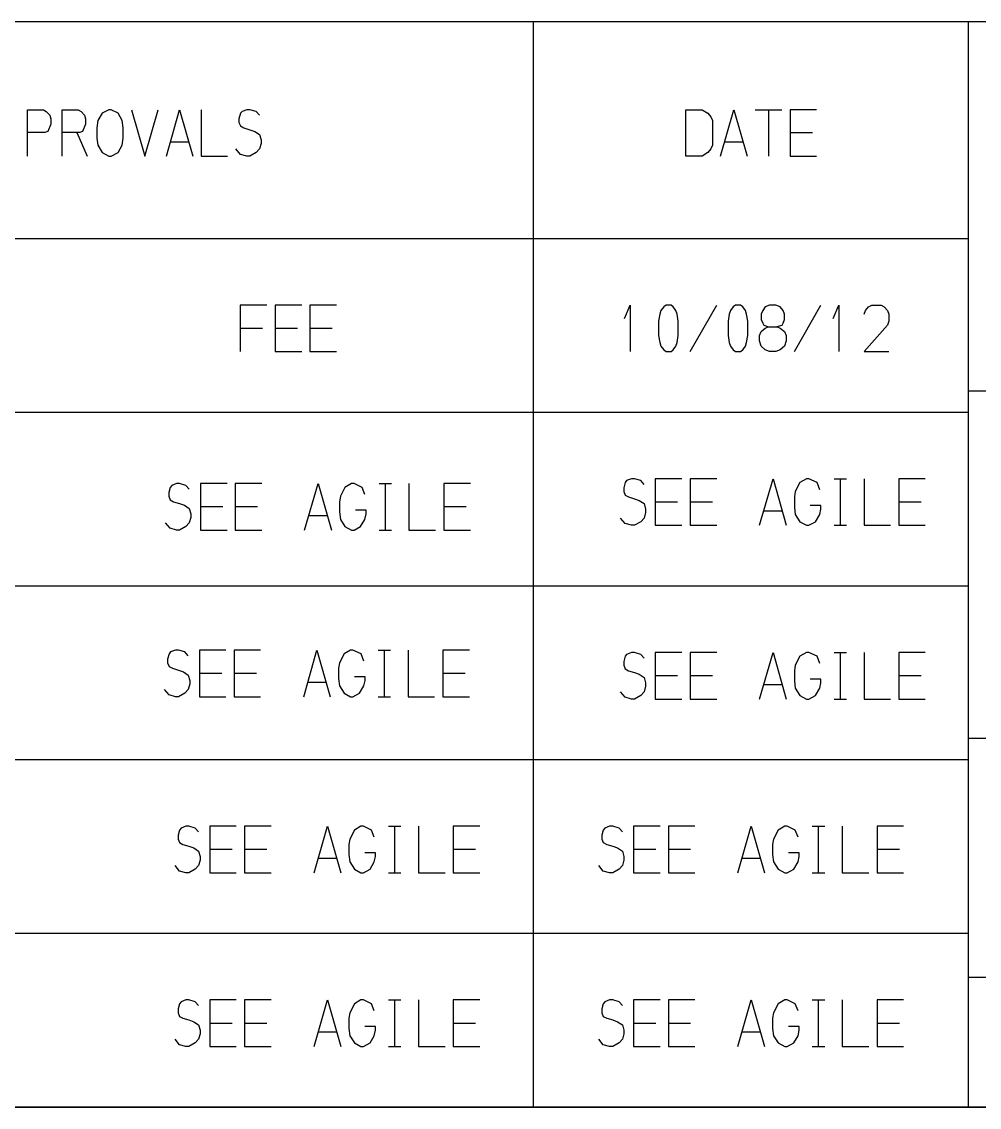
# Model space of a CAD drawing. Extents: x 0 to 1189, y 35 to 806.
# Drawn here: x 745.6 to 866.8, y 61.6 to 199.1 of the extents above; entities that cross this region are included whole.
import ezdxf

# ---------------------------------------------------------------- set-up
doc = ezdxf.new("R2010")
doc.units = 0
doc.layers.add('1', color=1, linetype='CONTINUOUS')

msp = doc.modelspace()

# ---------------------------------------------------------------- linework, layer by layer
at = {"layer": '1'}
for p, q in [((1162.45, 199.13), (502.35, 199.13)), ((810.4, 61.63), (810.4, 199.13)), ((865.43, 61.63), (865.43, 199.13)), ((746.32, 182.1), (746.32, 187.98)), ((746.32, 187.98), (748.37, 187.98)), ((748.37, 187.98), (748.72, 187.75)), ((748.72, 187.75), (749.15, 187.3)), ((749.15, 187.3), (749.3, 186.83)), ((750.72, 182.1), (750.72, 187.98)), ((750.72, 187.98), (752.77, 187.98)), ((752.77, 187.98), (753.12, 187.75)), ((753.12, 187.75), (753.55, 187.3)), ((753.55, 187.3), (753.7, 186.83)), ((755.8, 187.53), (755.25, 186.6)), ((756.65, 187.98), (755.8, 187.53)), ((756.95, 187.98), (756.65, 187.98)), ((757.8, 187.53), (756.95, 187.98)), ((758.32, 186.6), (757.8, 187.53)), ((759.52, 187.98), (761.2, 182.1)), ((761.2, 182.1), (762.87, 187.98)), ((763.92, 182.1), (765.6, 187.98)), ((765.6, 187.98), (767.27, 182.1)), ((768.32, 187.98), (768.32, 182.1)), ((773.3, 187.53), (773.1, 186.83)), ((773.5, 187.75), (773.3, 187.53)), ((774.1, 187.98), (773.5, 187.75)), ((774.47, 187.98), (774.1, 187.98)), ((775.27, 187.75), (774.47, 187.98)), ((775.7, 187.3), (775.27, 187.75)), ((829.65, 182.1), (829.65, 187.98)), ((829.65, 187.98), (831.72, 187.98)), ((831.72, 187.98), (832.47, 187.53)), ((832.47, 187.53), (832.82, 187.08)), ((832.82, 187.08), (833.02, 186.6)), ((834.05, 182.1), (835.75, 187.98)), ((835.75, 187.98), (837.42, 182.1)), ((838.45, 187.98), (841.82, 187.98)), ((840.15, 182.1), (840.15, 187.98)), ((846.22, 187.98), (842.85, 187.98)), ((842.85, 187.98), (842.85, 182.1)), ((749.3, 186.15), (748.92, 185.23)), ((749.3, 186.83), (749.3, 186.15)), ((753.7, 186.15), (753.32, 185.23)), ((753.7, 186.83), (753.7, 186.15)), ((755.25, 186.6), (755.12, 185.68)), ((755.12, 185.68), (755.12, 184.4)), ((758.47, 185.68), (758.32, 186.6)), ((758.47, 184.4), (758.47, 185.68)), ((773.1, 186.83), (773.1, 186.38)), ((773.1, 186.38), (773.3, 185.93)), ((773.3, 185.93), (773.72, 185.68)), ((773.72, 185.68), (774.47, 185.45)), ((833.02, 186.6), (833.02, 183.48)), ((748.55, 185.08), (746.32, 185.08)), ((748.92, 185.23), (748.55, 185.08)), ((752.95, 185.08), (750.72, 185.08)), ((752.6, 185.08), (753.9, 182.1)), ((753.32, 185.23), (752.95, 185.08)), ((755.12, 184.4), (755.25, 183.48)), ((758.32, 183.48), (758.47, 184.4)), ((774.47, 185.45), (775.1, 185.23)), ((775.1, 185.23), (775.7, 184.85)), ((775.7, 184.85), (775.9, 184.15)), ((842.85, 185.08), (845.7, 185.08)), ((755.25, 183.48), (755.8, 182.55)), ((757.8, 182.55), (758.32, 183.48)), ((764.42, 183.93), (766.8, 183.93)), ((773.3, 182.33), (772.72, 183.03)), ((775.7, 183.03), (775.27, 182.55)), ((775.9, 183.7), (775.7, 183.03)), ((775.9, 184.15), (775.9, 183.7)), ((832.82, 183.03), (832.47, 182.55)), ((833.02, 183.48), (832.82, 183.03)), ((834.55, 183.93), (836.92, 183.93)), ((755.8, 182.55), (756.65, 182.1)), ((756.65, 182.1), (756.95, 182.1)), ((756.95, 182.1), (757.8, 182.55)), ((768.32, 182.1), (771.67, 182.1)), ((774.1, 182.1), (773.3, 182.33)), ((774.47, 182.1), (774.1, 182.1)), ((775.27, 182.55), (774.47, 182.1)), ((831.72, 182.1), (829.65, 182.1)), ((832.47, 182.55), (831.72, 182.1)), ((842.85, 182.1), (846.22, 182.1)), ((865.43, 171.63), (707.28, 171.63)), ((776.65, 163.23), (773.27, 163.23)), ((773.27, 163.23), (773.27, 157.35)), ((781.05, 163.23), (777.67, 163.23)), ((777.67, 163.23), (777.67, 157.35)), ((785.45, 163.23), (782.07, 163.23)), ((782.07, 163.23), (782.07, 157.35)), ((821.9, 161.55), (822.62, 163.23)), ((822.62, 163.23), (822.62, 157.35)), ((826.52, 162.55), (826.37, 162.08)), ((826.87, 163), (826.52, 162.55)), ((827.17, 163.23), (826.87, 163)), ((827.8, 163.23), (827.17, 163.23)), ((828.07, 163), (827.8, 163.23)), ((828.4, 162.55), (828.07, 163)), ((828.55, 162.08), (828.4, 162.55)), ((830.2, 157.35), (833.57, 163.23)), ((835.32, 162.55), (835.17, 162.08)), ((835.67, 163), (835.32, 162.55)), ((835.97, 163.23), (835.67, 163)), ((836.6, 163.23), (835.97, 163.23)), ((836.87, 163), (836.6, 163.23)), ((837.2, 162.55), (836.87, 163)), ((837.35, 162.08), (837.2, 162.55)), ((839.4, 162.55), (839.2, 162.08)), ((839.72, 163), (839.4, 162.55)), ((840.27, 163.23), (839.72, 163)), ((841.07, 163.23), (840.27, 163.23)), ((841.6, 163), (841.07, 163.23)), ((842, 162.55), (841.6, 163)), ((842.17, 162.08), (842, 162.55)), ((843.4, 157.35), (846.77, 163.23)), ((848.3, 161.55), (849.02, 163.23)), ((849.02, 163.23), (849.02, 157.35)), ((852.22, 162.08), (852.4, 162.55)), ((852.4, 162.55), (852.77, 163)), ((852.77, 163), (853.2, 163.23)), ((853.2, 163.23), (854.4, 163.23)), ((854.4, 163.23), (854.77, 163)), ((854.77, 163), (855.2, 162.55)), ((855.2, 162.55), (855.37, 162.08)), ((826.37, 162.08), (826.22, 161.18)), ((826.22, 161.18), (826.22, 159.4)), ((828.7, 161.18), (828.55, 162.08)), ((828.7, 159.4), (828.7, 161.18)), ((835.17, 162.08), (835.02, 161.18)), ((835.02, 161.18), (835.02, 159.4)), ((837.52, 161.18), (837.35, 162.08)), ((837.52, 159.4), (837.52, 161.18)), ((839.2, 162.08), (839.2, 161.4)), ((839.2, 161.4), (839.4, 160.93)), ((839.4, 160.93), (839.55, 160.7)), ((841.85, 160.7), (842, 160.93)), ((842, 160.93), (842.17, 161.4)), ((842.17, 161.4), (842.17, 162.08)), ((855.37, 161.18), (855.2, 160.7)), ((855.37, 162.08), (855.37, 161.18)), ((773.27, 160.33), (776.1, 160.33)), ((777.67, 160.33), (780.5, 160.33)), ((782.07, 160.33), (784.9, 160.33)), ((839, 159.4), (839.2, 159.88)), ((839.2, 159.88), (839.72, 160.33)), ((839.55, 160.7), (840.12, 160.48)), ((839.72, 160.33), (840.12, 160.48)), ((840.12, 160.48), (841.22, 160.48)), ((841.07, 160.48), (841.85, 160.7)), ((841.22, 160.48), (841.6, 160.33)), ((841.6, 160.33), (842.17, 159.88)), ((842.17, 159.88), (842.37, 159.4)), ((855.2, 160.7), (852.22, 157.35)), ((826.22, 159.4), (826.37, 158.5)), ((826.37, 158.5), (826.52, 158.03)), ((828.4, 158.03), (828.55, 158.5)), ((828.55, 158.5), (828.7, 159.4)), ((835.02, 159.4), (835.17, 158.5)), ((835.17, 158.5), (835.32, 158.03)), ((837.2, 158.03), (837.35, 158.5)), ((837.35, 158.5), (837.52, 159.4)), ((839, 158.73), (839, 159.4)), ((839.2, 158.03), (839, 158.73)), ((842.37, 158.73), (842.17, 158.03)), ((842.37, 159.4), (842.37, 158.73)), ((777.67, 157.35), (781.05, 157.35)), ((782.07, 157.35), (785.45, 157.35)), ((826.52, 158.03), (826.87, 157.58)), ((826.87, 157.58), (827.17, 157.35)), ((827.17, 157.35), (827.8, 157.35)), ((827.8, 157.35), (828.07, 157.58)), ((828.07, 157.58), (828.4, 158.03)), ((835.32, 158.03), (835.67, 157.58)), ((835.67, 157.58), (835.97, 157.35)), ((835.97, 157.35), (836.6, 157.35)), ((836.6, 157.35), (836.87, 157.58)), ((836.87, 157.58), (837.2, 158.03)), ((839.72, 157.58), (839.2, 158.03)), ((840.27, 157.35), (839.72, 157.58)), ((841.07, 157.35), (840.27, 157.35)), ((841.6, 157.58), (841.07, 157.35)), ((842.17, 158.03), (841.6, 157.58)), ((852.22, 157.35), (855.37, 157.35)), ((865.43, 152.38), (1162.45, 152.38)), ((865.43, 149.63), (707.28, 149.63)), ((764.6, 140.4), (764.4, 140.15)), ((765.2, 140.63), (764.6, 140.4)), ((765.6, 140.63), (765.2, 140.63)), ((766.4, 140.4), (765.6, 140.63)), ((766.8, 139.93), (766.4, 140.4)), ((771.6, 140.63), (768.22, 140.63)), ((768.22, 140.63), (768.22, 134.73)), ((776, 140.63), (772.62, 140.63)), ((772.62, 140.63), (772.62, 134.73)), ((781.42, 134.73), (783.12, 140.63)), ((783.12, 140.63), (784.8, 134.73)), ((787.35, 140.63), (786.52, 140.15)), ((787.67, 140.63), (787.35, 140.63)), ((788.7, 140.15), (787.67, 140.63)), ((790.85, 140.63), (792.4, 140.63)), ((791.65, 134.73), (791.65, 140.63)), ((794.62, 140.63), (794.62, 134.73)), ((802.4, 140.63), (799.02, 140.63)), ((799.02, 140.63), (799.02, 134.73)), ((821.97, 140.78), (821.8, 140.08)), ((822.17, 141), (821.97, 140.78)), ((822.77, 141.23), (822.17, 141)), ((823.17, 141.23), (822.77, 141.23)), ((823.97, 141), (823.17, 141.23)), ((824.4, 140.53), (823.97, 141)), ((829.17, 141.23), (825.8, 141.23)), ((825.8, 141.23), (825.8, 135.35)), ((833.57, 141.23), (830.2, 141.23)), ((830.2, 141.23), (830.2, 135.35)), ((839, 135.35), (840.7, 141.23)), ((840.7, 141.23), (842.37, 135.35)), ((844.1, 140.78), (843.52, 139.63)), ((844.95, 141.23), (844.1, 140.78)), ((845.25, 141.23), (844.95, 141.23)), ((846.27, 140.78), (845.25, 141.23)), ((846.62, 139.85), (846.27, 140.78)), ((848.42, 141.23), (850, 141.23)), ((849.22, 135.35), (849.22, 141.23)), ((852.22, 141.23), (852.22, 135.35)), ((859.97, 141.23), (856.62, 141.23)), ((856.62, 141.23), (856.62, 135.35)), ((764.4, 140.15), (764.22, 139.48)), ((764.22, 139.48), (764.22, 139.03)), ((764.22, 139.03), (764.4, 138.55)), ((785.95, 139.03), (785.82, 138.33)), ((786.52, 140.15), (785.95, 139.03)), ((789.05, 139.25), (788.7, 140.15)), ((821.8, 140.08), (821.8, 139.63)), ((821.8, 139.63), (821.97, 139.15)), ((821.97, 139.15), (822.4, 138.93)), ((822.4, 138.93), (823.17, 138.7)), ((843.52, 139.63), (843.4, 138.93)), ((843.4, 138.93), (843.4, 137.63)), ((764.4, 138.55), (764.82, 138.33)), ((764.82, 138.33), (765.6, 138.1)), ((765.6, 138.1), (766.2, 137.88)), ((766.2, 137.88), (766.8, 137.48)), ((768.22, 137.73), (771.05, 137.73)), ((772.62, 137.73), (775.45, 137.73)), ((785.82, 138.33), (785.82, 137.03)), ((799.02, 137.73), (801.87, 137.73)), ((823.17, 138.7), (823.77, 138.48)), ((823.77, 138.48), (824.4, 138.1)), ((824.4, 138.1), (824.57, 137.4)), ((825.8, 138.33), (828.62, 138.33)), ((830.2, 138.33), (833.02, 138.33)), ((843.4, 137.63), (843.52, 136.73)), ((846.77, 137.85), (845.42, 137.85)), ((846.77, 137.4), (846.77, 137.85)), ((856.62, 138.33), (859.45, 138.33)), ((766.8, 137.48), (767, 136.8)), ((767, 136.35), (766.8, 135.65)), ((767, 136.8), (767, 136.35)), ((781.92, 136.58), (784.3, 136.58)), ((785.82, 137.03), (785.95, 136.1)), ((789.2, 137.25), (787.85, 137.25)), ((789.05, 136.1), (789.2, 136.8)), ((789.2, 136.8), (789.2, 137.25)), ((821.97, 135.58), (821.4, 136.25)), ((824.4, 136.25), (823.97, 135.8)), ((824.57, 136.95), (824.4, 136.25)), ((824.57, 137.4), (824.57, 136.95)), ((839.5, 137.18), (841.87, 137.18)), ((843.52, 136.73), (844.1, 135.8)), ((846.07, 135.8), (846.62, 136.73)), ((846.62, 136.73), (846.77, 137.4)), ((764.4, 134.98), (763.82, 135.65)), ((765.2, 134.73), (764.4, 134.98)), ((766.4, 135.2), (765.6, 134.73)), ((766.8, 135.65), (766.4, 135.2)), ((785.95, 136.1), (786.52, 135.2)), ((786.52, 135.2), (787.35, 134.73)), ((787.67, 134.73), (788.5, 135.2)), ((788.5, 135.2), (789.05, 136.1)), ((822.77, 135.35), (821.97, 135.58)), ((823.17, 135.35), (822.77, 135.35)), ((823.97, 135.8), (823.17, 135.35)), ((825.8, 135.35), (829.17, 135.35)), ((830.2, 135.35), (833.57, 135.35)), ((844.1, 135.8), (844.95, 135.35)), ((844.95, 135.35), (845.25, 135.35)), ((845.25, 135.35), (846.07, 135.8)), ((848.42, 135.35), (850, 135.35)), ((852.22, 135.35), (855.57, 135.35)), ((856.62, 135.35), (859.97, 135.35)), ((765.6, 134.73), (765.2, 134.73)), ((768.22, 134.73), (771.6, 134.73)), ((772.62, 134.73), (776, 134.73)), ((787.35, 134.73), (787.67, 134.73)), ((790.85, 134.73), (792.4, 134.73)), ((794.62, 134.73), (798, 134.73)), ((799.02, 134.73), (802.4, 134.73)), ((865.43, 127.63), (707.28, 127.63)), ((764.27, 119.05), (764.07, 118.38)), ((764.07, 118.38), (764.07, 117.93)), ((764.45, 119.3), (764.27, 119.05)), ((765.07, 119.53), (764.45, 119.3)), ((765.45, 119.53), (765.07, 119.53)), ((766.25, 119.3), (765.45, 119.53)), ((766.67, 118.83), (766.25, 119.3)), ((771.45, 119.53), (768.1, 119.53)), ((768.1, 119.53), (768.1, 113.63)), ((775.85, 119.53), (772.5, 119.53)), ((772.5, 119.53), (772.5, 113.63)), ((781.3, 113.63), (782.97, 119.53)), ((782.97, 119.53), (784.65, 113.63)), ((786.4, 119.05), (785.82, 117.93)), ((787.22, 119.53), (786.4, 119.05)), ((787.52, 119.53), (787.22, 119.53)), ((788.57, 119.05), (787.52, 119.53)), ((788.9, 118.15), (788.57, 119.05)), ((790.72, 119.53), (792.27, 119.53)), ((791.52, 113.63), (791.52, 119.53)), ((794.5, 119.53), (794.5, 113.63)), ((802.27, 119.53), (798.9, 119.53)), ((798.9, 119.53), (798.9, 113.63)), ((821.97, 118.75), (821.8, 118.08)), ((822.17, 119), (821.97, 118.75)), ((822.77, 119.23), (822.17, 119)), ((823.17, 119.23), (822.77, 119.23)), ((823.97, 119), (823.17, 119.23)), ((824.4, 118.53), (823.97, 119)), ((829.17, 119.23), (825.8, 119.23)), ((825.8, 119.23), (825.8, 113.33)), ((833.57, 119.23), (830.2, 119.23)), ((830.2, 119.23), (830.2, 113.33)), ((839, 113.33), (840.7, 119.23)), ((840.7, 119.23), (842.37, 113.33)), ((844.1, 118.75), (843.52, 117.63)), ((844.95, 119.23), (844.1, 118.75)), ((845.25, 119.23), (844.95, 119.23)), ((846.27, 118.75), (845.25, 119.23)), ((846.62, 117.85), (846.27, 118.75)), ((848.42, 119.23), (850, 119.23)), ((849.22, 113.33), (849.22, 119.23)), ((852.22, 119.23), (852.22, 113.33)), ((859.97, 119.23), (856.62, 119.23)), ((856.62, 119.23), (856.62, 113.33)), ((764.07, 117.93), (764.27, 117.45)), ((764.27, 117.45), (764.7, 117.23)), ((764.7, 117.23), (765.45, 117)), ((765.45, 117), (766.07, 116.78)), ((785.82, 117.93), (785.7, 117.23)), ((785.7, 117.23), (785.7, 115.93)), ((821.8, 118.08), (821.8, 117.63)), ((821.8, 117.63), (821.97, 117.15)), ((821.97, 117.15), (822.4, 116.93)), ((822.4, 116.93), (823.17, 116.7)), ((843.52, 117.63), (843.4, 116.93)), ((843.4, 116.93), (843.4, 115.63)), ((766.07, 116.78), (766.67, 116.38)), ((766.67, 116.38), (766.87, 115.7)), ((766.87, 115.7), (766.87, 115.25)), ((768.1, 116.63), (770.92, 116.63)), ((772.5, 116.63), (775.32, 116.63)), ((785.7, 115.93), (785.82, 115)), ((789.07, 116.15), (787.72, 116.15)), ((788.9, 115), (789.07, 115.7)), ((789.07, 115.7), (789.07, 116.15)), ((798.9, 116.63), (801.72, 116.63)), ((823.17, 116.7), (823.77, 116.48)), ((823.77, 116.48), (824.4, 116.08)), ((824.4, 116.08), (824.57, 115.4)), ((825.8, 116.33), (828.62, 116.33)), ((830.2, 116.33), (833.02, 116.33)), ((843.4, 115.63), (843.52, 114.7)), ((846.77, 115.85), (845.42, 115.85)), ((846.77, 115.4), (846.77, 115.85)), ((856.62, 116.33), (859.45, 116.33)), ((764.27, 113.88), (763.7, 114.55)), ((766.67, 114.55), (766.25, 114.1)), ((766.87, 115.25), (766.67, 114.55)), ((781.8, 115.48), (784.17, 115.48)), ((785.82, 115), (786.4, 114.1)), ((788.37, 114.1), (788.9, 115)), ((821.97, 113.58), (821.4, 114.25)), ((824.4, 114.25), (823.97, 113.8)), ((824.57, 114.95), (824.4, 114.25)), ((824.57, 115.4), (824.57, 114.95)), ((839.5, 115.18), (841.87, 115.18)), ((843.52, 114.7), (844.1, 113.8)), ((846.07, 113.8), (846.62, 114.7)), ((846.62, 114.7), (846.77, 115.4)), ((765.07, 113.63), (764.27, 113.88)), ((765.45, 113.63), (765.07, 113.63)), ((766.25, 114.1), (765.45, 113.63)), ((768.1, 113.63), (771.45, 113.63)), ((772.5, 113.63), (775.85, 113.63)), ((786.4, 114.1), (787.22, 113.63)), ((787.22, 113.63), (787.52, 113.63)), ((787.52, 113.63), (788.37, 114.1)), ((790.72, 113.63), (792.27, 113.63)), ((794.5, 113.63), (797.87, 113.63)), ((798.9, 113.63), (802.27, 113.63)), ((822.77, 113.33), (821.97, 113.58)), ((823.17, 113.33), (822.77, 113.33)), ((823.97, 113.8), (823.17, 113.33)), ((825.8, 113.33), (829.17, 113.33)), ((830.2, 113.33), (833.57, 113.33)), ((844.1, 113.8), (844.95, 113.33)), ((844.95, 113.33), (845.25, 113.33)), ((845.25, 113.33), (846.07, 113.8)), ((848.42, 113.33), (850, 113.33)), ((852.22, 113.33), (855.57, 113.33)), ((856.62, 113.33), (859.97, 113.33)), ((865.43, 108.38), (1162.45, 108.38)), ((865.43, 105.63), (707.28, 105.63)), ((765.6, 96.75), (765.4, 96.08)), ((765.8, 96.98), (765.6, 96.75)), ((766.4, 97.23), (765.8, 96.98)), ((766.77, 97.23), (766.4, 97.23)), ((767.57, 96.98), (766.77, 97.23)), ((768, 96.53), (767.57, 96.98)), ((772.77, 97.23), (769.42, 97.23)), ((769.42, 97.23), (769.42, 91.33)), ((777.2, 97.23), (773.82, 97.23)), ((773.82, 97.23), (773.82, 91.33)), ((782.62, 91.33), (784.3, 97.23)), ((784.3, 97.23), (786, 91.33)), ((787.72, 96.75), (787.15, 95.6)), ((788.55, 97.23), (787.72, 96.75)), ((788.85, 97.23), (788.55, 97.23)), ((789.9, 96.75), (788.85, 97.23)), ((790.22, 95.85), (789.9, 96.75)), ((792.05, 97.23), (793.6, 97.23)), ((792.85, 91.33), (792.85, 97.23)), ((795.82, 97.23), (795.82, 91.33)), ((803.6, 97.23), (800.22, 97.23)), ((800.22, 97.23), (800.22, 91.33)), ((819.22, 96.75), (819.05, 96.08)), ((819.42, 96.98), (819.22, 96.75)), ((820.02, 97.23), (819.42, 96.98)), ((820.42, 97.23), (820.02, 97.23)), ((821.22, 96.98), (820.42, 97.23)), ((821.65, 96.53), (821.22, 96.98)), ((826.42, 97.23), (823.05, 97.23)), ((823.05, 97.23), (823.05, 91.33)), ((830.82, 97.23), (827.45, 97.23)), ((827.45, 97.23), (827.45, 91.33)), ((836.25, 91.33), (837.95, 97.23)), ((837.95, 97.23), (839.62, 91.33)), ((841.35, 96.75), (840.77, 95.6)), ((842.2, 97.23), (841.35, 96.75)), ((842.5, 97.23), (842.2, 97.23)), ((843.52, 96.75), (842.5, 97.23)), ((843.87, 95.85), (843.52, 96.75)), ((845.67, 97.23), (847.25, 97.23)), ((846.47, 91.33), (846.47, 97.23)), ((849.47, 97.23), (849.47, 91.33)), ((857.22, 97.23), (853.87, 97.23)), ((853.87, 97.23), (853.87, 91.33)), ((765.4, 96.08), (765.4, 95.6)), ((765.4, 95.6), (765.6, 95.15)), ((765.6, 95.15), (766.02, 94.93)), ((766.02, 94.93), (766.77, 94.7)), ((787.15, 95.6), (787.02, 94.93)), ((787.02, 94.93), (787.02, 93.63)), ((819.05, 96.08), (819.05, 95.6)), ((819.05, 95.6), (819.22, 95.15)), ((819.22, 95.15), (819.65, 94.93)), ((819.65, 94.93), (820.42, 94.7)), ((840.77, 95.6), (840.65, 94.93)), ((840.65, 94.93), (840.65, 93.63)), ((766.77, 94.7), (767.4, 94.48)), ((767.4, 94.48), (768, 94.08)), ((768, 94.08), (768.2, 93.4)), ((769.42, 94.33), (772.25, 94.33)), ((773.82, 94.33), (776.65, 94.33)), ((787.02, 93.63), (787.15, 92.7)), ((790.4, 93.85), (789.05, 93.85)), ((790.4, 93.4), (790.4, 93.85)), ((800.22, 94.33), (803.05, 94.33)), ((820.42, 94.7), (821.02, 94.48)), ((821.02, 94.48), (821.65, 94.08)), ((821.65, 94.08), (821.82, 93.4)), ((823.05, 94.33), (825.87, 94.33)), ((827.45, 94.33), (830.27, 94.33)), ((840.65, 93.63), (840.77, 92.7)), ((844.02, 93.85), (842.67, 93.85)), ((844.02, 93.4), (844.02, 93.85)), ((853.87, 94.33), (856.7, 94.33)), ((765.6, 91.55), (765.02, 92.25)), ((768, 92.25), (767.57, 91.8)), ((768.2, 92.95), (768, 92.25)), ((768.2, 93.4), (768.2, 92.95)), ((783.12, 93.18), (785.5, 93.18)), ((787.15, 92.7), (787.72, 91.8)), ((789.7, 91.8), (790.22, 92.7)), ((790.22, 92.7), (790.4, 93.4)), ((819.22, 91.55), (818.65, 92.25)), ((821.65, 92.25), (821.22, 91.8)), ((821.82, 92.95), (821.65, 92.25)), ((821.82, 93.4), (821.82, 92.95)), ((836.75, 93.18), (839.12, 93.18)), ((840.77, 92.7), (841.35, 91.8)), ((843.32, 91.8), (843.87, 92.7)), ((843.87, 92.7), (844.02, 93.4)), ((766.4, 91.33), (765.6, 91.55)), ((766.77, 91.33), (766.4, 91.33)), ((767.57, 91.8), (766.77, 91.33)), ((769.42, 91.33), (772.77, 91.33)), ((773.82, 91.33), (777.2, 91.33)), ((787.72, 91.8), (788.55, 91.33)), ((788.55, 91.33), (788.85, 91.33)), ((788.85, 91.33), (789.7, 91.8)), ((792.05, 91.33), (793.6, 91.33)), ((795.82, 91.33), (799.2, 91.33)), ((800.22, 91.33), (803.6, 91.33)), ((820.02, 91.33), (819.22, 91.55)), ((820.42, 91.33), (820.02, 91.33)), ((821.22, 91.8), (820.42, 91.33)), ((823.05, 91.33), (826.42, 91.33)), ((827.45, 91.33), (830.82, 91.33)), ((841.35, 91.8), (842.2, 91.33)), ((842.2, 91.33), (842.5, 91.33)), ((842.5, 91.33), (843.32, 91.8)), ((845.67, 91.33), (847.25, 91.33)), ((849.47, 91.33), (852.82, 91.33)), ((853.87, 91.33), (857.22, 91.33)), ((865.43, 83.63), (707.28, 83.63)), ((865.43, 78.13), (1162.45, 78.13)), ((765.6, 74.75), (765.4, 74.08)), ((765.8, 74.98), (765.6, 74.75)), ((766.4, 75.23), (765.8, 74.98)), ((766.77, 75.23), (766.4, 75.23)), ((767.57, 74.98), (766.77, 75.23)), ((768, 74.53), (767.57, 74.98)), ((772.77, 75.23), (769.42, 75.23)), ((769.42, 75.23), (769.42, 69.33)), ((777.2, 75.23), (773.82, 75.23)), ((773.82, 75.23), (773.82, 69.33)), ((782.62, 69.33), (784.3, 75.23)), ((784.3, 75.23), (786, 69.33)), ((787.72, 74.75), (787.15, 73.6)), ((788.55, 75.23), (787.72, 74.75)), ((788.85, 75.23), (788.55, 75.23)), ((789.9, 74.75), (788.85, 75.23)), ((790.22, 73.85), (789.9, 74.75)), ((792.05, 75.23), (793.6, 75.23)), ((792.85, 69.33), (792.85, 75.23)), ((795.82, 75.23), (795.82, 69.33)), ((803.6, 75.23), (800.22, 75.23)), ((800.22, 75.23), (800.22, 69.33)), ((819.22, 74.75), (819.05, 74.08)), ((819.42, 74.98), (819.22, 74.75)), ((820.02, 75.23), (819.42, 74.98)), ((820.42, 75.23), (820.02, 75.23)), ((821.22, 74.98), (820.42, 75.23)), ((821.65, 74.53), (821.22, 74.98)), ((826.42, 75.23), (823.05, 75.23)), ((823.05, 75.23), (823.05, 69.33)), ((830.82, 75.23), (827.45, 75.23)), ((827.45, 75.23), (827.45, 69.33)), ((836.25, 69.33), (837.95, 75.23)), ((837.95, 75.23), (839.62, 69.33)), ((841.35, 74.75), (840.77, 73.6)), ((842.2, 75.23), (841.35, 74.75)), ((842.5, 75.23), (842.2, 75.23)), ((843.52, 74.75), (842.5, 75.23)), ((843.87, 73.85), (843.52, 74.75)), ((845.67, 75.23), (847.25, 75.23)), ((846.47, 69.33), (846.47, 75.23)), ((849.47, 75.23), (849.47, 69.33)), ((857.22, 75.23), (853.87, 75.23)), ((853.87, 75.23), (853.87, 69.33)), ((765.4, 74.08), (765.4, 73.6)), ((765.4, 73.6), (765.6, 73.15)), ((765.6, 73.15), (766.02, 72.93)), ((766.02, 72.93), (766.77, 72.7)), ((787.15, 73.6), (787.02, 72.93)), ((787.02, 72.93), (787.02, 71.63)), ((819.05, 74.08), (819.05, 73.6)), ((819.05, 73.6), (819.22, 73.15)), ((819.22, 73.15), (819.65, 72.93)), ((819.65, 72.93), (820.42, 72.7)), ((840.77, 73.6), (840.65, 72.93)), ((840.65, 72.93), (840.65, 71.63)), ((766.77, 72.7), (767.4, 72.45)), ((767.4, 72.45), (768, 72.08)), ((768, 72.08), (768.2, 71.4)), ((769.42, 72.3), (772.25, 72.3)), ((773.82, 72.3), (776.65, 72.3)), ((787.02, 71.63), (787.15, 70.7)), ((790.4, 71.85), (789.05, 71.85)), ((790.4, 71.4), (790.4, 71.85)), ((800.22, 72.3), (803.05, 72.3)), ((820.42, 72.7), (821.02, 72.45)), ((821.02, 72.45), (821.65, 72.08)), ((821.65, 72.08), (821.82, 71.4)), ((823.05, 72.3), (825.87, 72.3)), ((827.45, 72.3), (830.27, 72.3)), ((840.65, 71.63), (840.77, 70.7)), ((844.02, 71.85), (842.67, 71.85)), ((844.02, 71.4), (844.02, 71.85)), ((853.87, 72.3), (856.7, 72.3)), ((765.6, 69.55), (765.02, 70.25)), ((768, 70.25), (767.57, 69.8)), ((768.2, 70.93), (768, 70.25)), ((768.2, 71.4), (768.2, 70.93)), ((783.12, 71.18), (785.5, 71.18)), ((787.15, 70.7), (787.72, 69.8)), ((789.7, 69.8), (790.22, 70.7)), ((790.22, 70.7), (790.4, 71.4)), ((819.22, 69.55), (818.65, 70.25)), ((821.65, 70.25), (821.22, 69.8)), ((821.82, 70.93), (821.65, 70.25)), ((821.82, 71.4), (821.82, 70.93)), ((836.75, 71.18), (839.12, 71.18)), ((840.77, 70.7), (841.35, 69.8)), ((843.32, 69.8), (843.87, 70.7)), ((843.87, 70.7), (844.02, 71.4)), ((766.4, 69.33), (765.6, 69.55)), ((766.77, 69.33), (766.4, 69.33)), ((767.57, 69.8), (766.77, 69.33)), ((769.42, 69.33), (772.77, 69.33)), ((773.82, 69.33), (777.2, 69.33)), ((787.72, 69.8), (788.55, 69.33)), ((788.55, 69.33), (788.85, 69.33)), ((788.85, 69.33), (789.7, 69.8)), ((792.05, 69.33), (793.6, 69.33)), ((795.82, 69.33), (799.2, 69.33)), ((800.22, 69.33), (803.6, 69.33)), ((820.02, 69.33), (819.22, 69.55)), ((820.42, 69.33), (820.02, 69.33)), ((821.22, 69.8), (820.42, 69.33)), ((823.05, 69.33), (826.42, 69.33)), ((827.45, 69.33), (830.82, 69.33)), ((841.35, 69.8), (842.2, 69.33)), ((842.2, 69.33), (842.5, 69.33)), ((842.5, 69.33), (843.32, 69.8)), ((845.67, 69.33), (847.25, 69.33)), ((849.47, 69.33), (852.82, 69.33)), ((853.87, 69.33), (857.22, 69.33)), ((1162.45, 61.63), (26.55, 61.63)), ((502.35, 61.63), (1162.45, 61.63))]:
    msp.add_line(p, q, dxfattribs=at)

doc.saveas('drawing.dxf')
